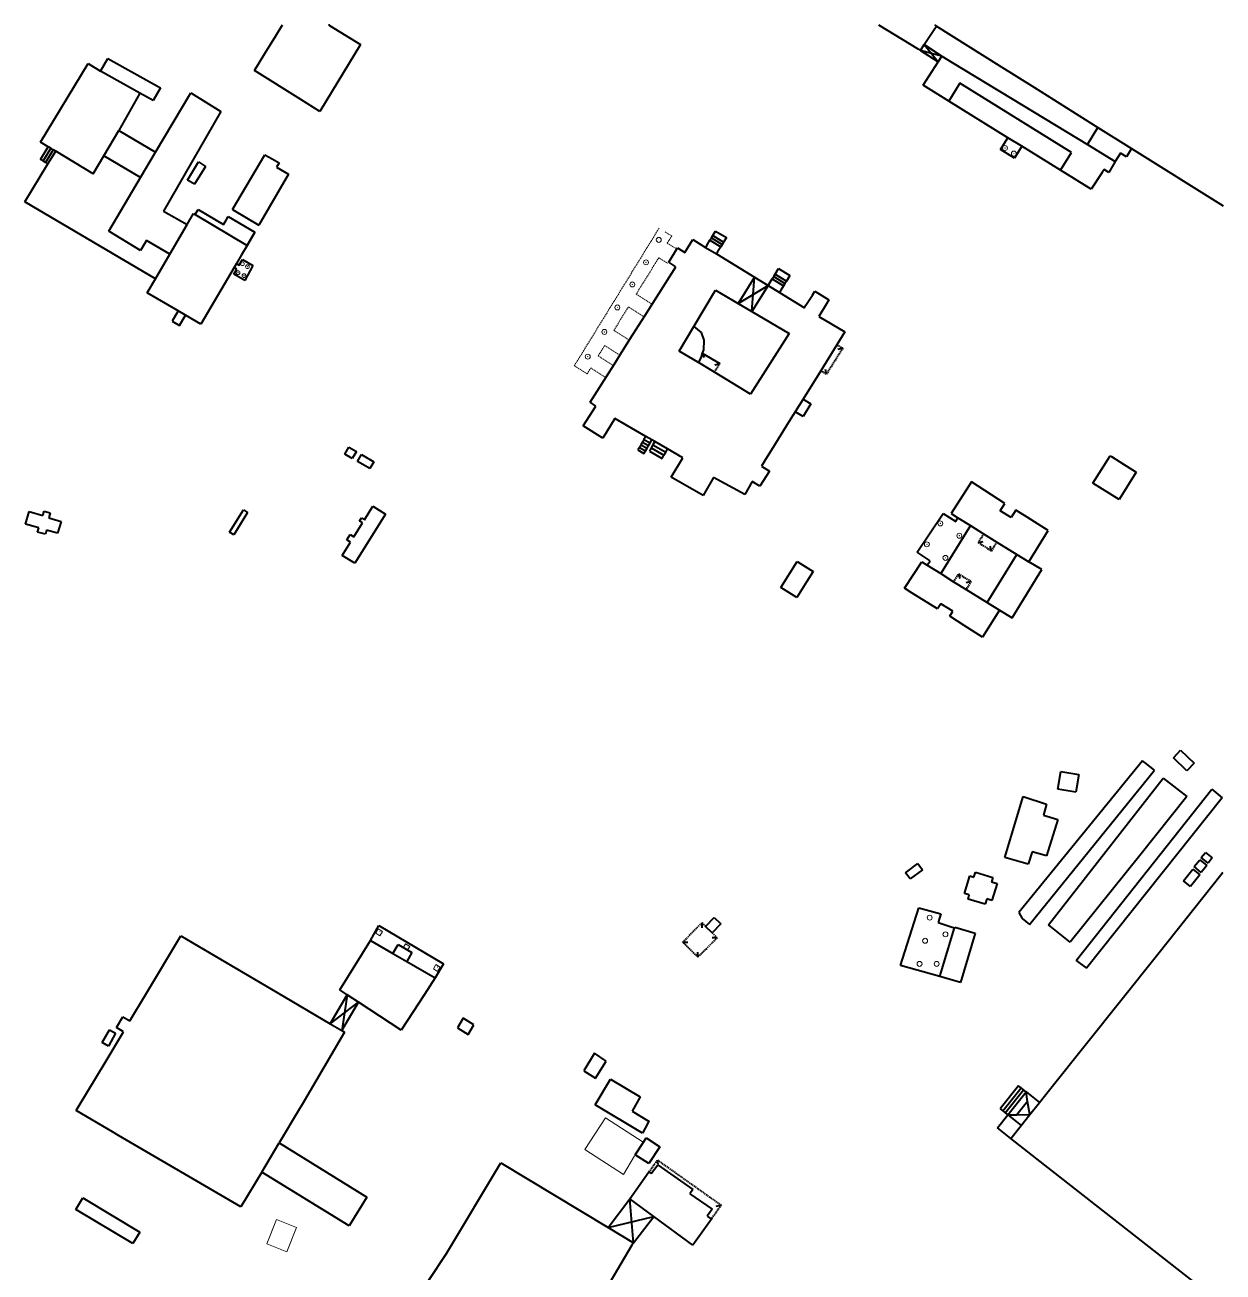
# Model space of a CAD drawing. Extents: x 1000 to 4000, y -4000 to -1000.
# Drawn here: x 2516 to 3000, y -1504 to -1000 of the extents above; entities that cross this region are included whole.
import ezdxf

# ---------------------------------------------------------------- set-up
doc = ezdxf.new("R2010")
doc.units = 0
doc.header["$MEASUREMENT"] = 0
doc.linetypes.add('DASHED', pattern=[0.75, 0.5, -0.25])
for name, color, linetype in [('13', 7, 'CONTINUOUS'), ('7', 7, 'CONTINUOUS'), ('DOR_DOROZHKA', 40, 'CONTINUOUS')]:
    doc.layers.add(name, color=color, linetype=linetype)

msp = doc.modelspace()

# ---------------------------------------------------------------- linework, layer by layer
at = {"layer": '13', "color": 253, "linetype": 'Continuous', "lineweight": 40}
for p, q in [((2617.05, -1004.34), (2619.71, -1000)), ((2638.36, -1000), (2638.97, -1000)), ((2638.36, -1000), (2638.77, -1000.25)), ((2638.77, -1000.25), (2651.37, -1007.88)), ((2860.78, -1000), (2876.87, -1009.85)), ((2879.2, -1007.97), (2883.19, -1001.9)), ((2883.19, -1001.9), (2884.14, -1000.47)), ((2883.36, -1000), (2884.14, -1000.47)), ((2884.14, -1000.47), (2909.54, -1016.46)), ((2612.61, -1011.6), (2617.05, -1004.34)), ((2651.37, -1007.88), (2634.89, -1035.03)), ((2877.65, -1010.33), (2879.2, -1007.97)), ((2879.2, -1007.97), (2882.08, -1011.53)), ((2879.2, -1007.97), (2886.34, -1012.68)), ((2546.17, -1018.64), (2549.2, -1013.56)), ((2549.2, -1013.56), (2570.47, -1025.38)), ((2608.41, -1018.48), (2612.61, -1011.6)), ((2876.87, -1009.85), (2877.65, -1010.33)), ((2882.08, -1011.53), (2877.65, -1010.33)), ((2877.65, -1010.33), (2884.87, -1014.97)), ((2882.08, -1011.53), (2884.87, -1014.97)), ((2886.34, -1012.68), (2882.08, -1011.53)), ((2884.87, -1014.97), (2886.34, -1012.68)), ((2886.34, -1012.68), (2890.49, -1015.19)), ((2521.97, -1047.38), (2541.16, -1015.66)), ((2541.16, -1015.66), (2546.17, -1018.64)), ((2562.07, -1027.53), (2546.17, -1018.64)), ((2627.2, -1030.22), (2608.41, -1018.48)), ((2878.81, -1024.39), (2884.87, -1014.97)), ((2890.49, -1015.19), (2919.23, -1032.61)), ((2909.54, -1016.46), (2923.72, -1025.35)), ((2893.6, -1023.61), (2889.15, -1030.79)), ((2938.71, -1051.55), (2893.6, -1023.61)), ((2562.07, -1027.53), (2553.6, -1042.68)), ((2567.48, -1030.56), (2562.07, -1027.53)), ((2570.47, -1025.38), (2567.48, -1030.56)), ((2568.45, -1051.45), (2582.66, -1027.41)), ((2582.66, -1027.41), (2594.91, -1034.99)), ((2889.15, -1030.79), (2878.81, -1024.39)), ((2923.72, -1025.35), (2949.4, -1041.46)), ((2634.89, -1035.03), (2627.2, -1030.22)), ((2913.06, -1045.6), (2889.15, -1030.79)), ((2919.23, -1032.61), (2945.21, -1048.36)), ((2594.91, -1034.99), (2571.64, -1075.26)), ((2547.53, -1052.95), (2553.6, -1042.68)), ((2553.6, -1042.68), (2568.45, -1051.45)), ((2945.21, -1048.36), (2949.4, -1041.46)), ((2949.4, -1041.46), (2962.98, -1049.98)), ((2525.09, -1049.26), (2521.97, -1047.38)), ((2910.08, -1050.41), (2913.06, -1045.6)), ((2918.69, -1049.09), (2913.06, -1045.6)), ((2918.69, -1049.09), (2915.71, -1053.9)), ((2934.26, -1058.73), (2918.69, -1049.09)), ((2945.21, -1048.36), (2956.44, -1055.18)), ((2521.97, -1054.41), (2525.09, -1049.26)), ((2526.09, -1049.87), (2522.97, -1055.02)), ((2527.09, -1050.47), (2523.97, -1055.62)), ((2524.97, -1056.23), (2528.09, -1051.08)), ((2526.09, -1049.87), (2525.09, -1049.26)), ((2527.09, -1050.47), (2526.09, -1049.87)), ((2528.09, -1051.08), (2527.09, -1050.47)), ((2543.22, -1060.24), (2528.09, -1051.08)), ((2543.22, -1060.24), (2547.53, -1052.95)), ((2562.37, -1061.73), (2547.53, -1052.95)), ((2562.37, -1061.73), (2568.45, -1051.45)), ((2599.53, -1074.69), (2612.64, -1052.55)), ((2612.64, -1052.55), (2615.61, -1054.21)), ((2615.61, -1054.21), (2618.37, -1055.74)), ((2915.71, -1053.9), (2910.08, -1050.41)), ((2934.26, -1058.73), (2938.71, -1051.55)), ((2958.52, -1051.82), (2956.44, -1055.18)), ((2960.92, -1053.3), (2958.52, -1051.82)), ((2962.98, -1049.98), (2960.92, -1053.3)), ((2962.98, -1049.98), (3000, -1073.2)), ((2515.66, -1071.61), (2524.97, -1056.23)), ((2522.97, -1055.02), (2521.97, -1054.41)), ((2523.97, -1055.62), (2522.97, -1055.02)), ((2524.97, -1056.23), (2523.97, -1055.62)), ((2581.41, -1062.72), (2585.88, -1055.38)), ((2588.64, -1057.19), (2584.22, -1064.43)), ((2585.88, -1055.38), (2588.64, -1057.19)), ((2618.37, -1055.74), (2617.37, -1057.54)), ((2617.37, -1057.54), (2622.2, -1060.33)), ((2946.73, -1066.45), (2934.26, -1058.73)), ((2951.96, -1058.48), (2951.15, -1059.71)), ((2953.82, -1059.65), (2951.96, -1058.48)), ((2956.44, -1055.18), (2953.82, -1059.65)), ((2549.57, -1083.39), (2562.37, -1061.73)), ((2584.22, -1064.43), (2581.41, -1062.72)), ((2622.2, -1060.33), (2610.18, -1081)), ((2951.15, -1059.71), (2946.73, -1066.45)), ((2518.56, -1073.33), (2515.66, -1071.61)), ((2568.4, -1102.71), (2518.56, -1073.33)), ((2571.64, -1075.26), (2581.18, -1080.78)), ((2581.18, -1080.78), (2583.8, -1076.29)), ((2583.8, -1076.29), (2584.41, -1076.66)), ((2584.41, -1076.66), (2585.62, -1074.62)), ((2584.41, -1076.66), (2605.43, -1089.27)), ((2585.62, -1074.62), (2595.95, -1080.74)), ((2595.95, -1080.74), (2596.96, -1079.03)), ((2596.96, -1079.03), (2597.86, -1077.51)), ((2597.86, -1077.51), (2608.55, -1083.84)), ((2599.53, -1074.69), (2610.18, -1081)), ((2562.42, -1091.22), (2549.57, -1083.39)), ((2574.23, -1092.71), (2581.18, -1080.78)), ((2608.55, -1083.84), (2605.43, -1089.27)), ((2605.43, -1089.27), (2608.55, -1083.84)), ((2793.74, -1085.19), (2794.86, -1083.35)), ((2794.86, -1083.35), (2799.26, -1085.91)), ((2564.73, -1087.22), (2562.42, -1091.22)), ((2574.23, -1092.71), (2564.73, -1087.22)), ((2605.43, -1089.27), (2603.22, -1093.04)), ((2782.41, -1092), (2785.68, -1086.82)), ((2785.68, -1086.82), (2790.82, -1089.96)), ((2790.82, -1089.96), (2791.31, -1089.17)), ((2791.31, -1089.17), (2792.58, -1087.08)), ((2792.58, -1087.08), (2793.16, -1086.14)), ((2792.58, -1087.08), (2796.92, -1089.73)), ((2793.16, -1086.14), (2793.74, -1085.19)), ((2793.16, -1086.14), (2797.5, -1088.79)), ((2793.74, -1085.19), (2798.08, -1087.84)), ((2797.5, -1088.79), (2796.92, -1089.73)), ((2798.08, -1087.84), (2797.5, -1088.79)), ((2799.26, -1085.91), (2798.08, -1087.84)), ((2568.4, -1102.71), (2574.23, -1092.71)), ((2603.22, -1093.04), (2601.18, -1096.5)), ((2775.93, -1096.01), (2779.5, -1090.21)), ((2779.5, -1090.21), (2782.41, -1092)), ((2790.82, -1089.96), (2795.16, -1092.61)), ((2795.66, -1091.79), (2795.16, -1092.61)), ((2795.16, -1092.61), (2810.53, -1102.02)), ((2796.92, -1089.73), (2795.66, -1091.79)), ((2600.24, -1098.1), (2586.75, -1121.01)), ((2600.12, -1100.77), (2601.32, -1098.73)), ((2601.18, -1096.5), (2600.24, -1098.1)), ((2601.32, -1098.73), (2600.24, -1098.1)), ((2601.18, -1096.5), (2602.25, -1097.14)), ((2602.25, -1097.14), (2603.57, -1094.9)), ((2603.57, -1094.9), (2607.73, -1097.34)), ((2607.73, -1097.34), (2604.48, -1103.33)), ((2769.47, -1112.49), (2778.75, -1097.8)), ((2778.75, -1097.8), (2775.93, -1096.01)), ((2818.93, -1100.81), (2820.3, -1098.56)), ((2820.3, -1098.56), (2824.84, -1101.36)), ((2565.09, -1108.4), (2568.4, -1102.71)), ((2604.48, -1103.33), (2600.12, -1100.77)), ((2810.53, -1102.02), (2804.02, -1112.67)), ((2809.44, -1115.89), (2810.53, -1102.02)), ((2810.53, -1102.02), (2816.1, -1105.42)), ((2816.1, -1105.42), (2817.77, -1102.69)), ((2817.77, -1102.69), (2818.35, -1101.75)), ((2817.77, -1102.69), (2822.32, -1105.48)), ((2818.35, -1101.75), (2818.93, -1100.81)), ((2818.35, -1101.75), (2822.9, -1104.53)), ((2818.93, -1100.81), (2823.48, -1103.59)), ((2822.9, -1104.53), (2822.32, -1105.48)), ((2823.48, -1103.59), (2822.9, -1104.53)), ((2824.84, -1101.36), (2823.48, -1103.59)), ((2577.55, -1115.66), (2565.09, -1108.4)), ((2786.09, -1121.95), (2794.85, -1107.22)), ((2794.85, -1107.22), (2804.02, -1112.67)), ((2804.02, -1112.67), (2816.1, -1105.42)), ((2816.1, -1105.42), (2809.44, -1115.89)), ((2816.1, -1105.42), (2820.65, -1108.2)), ((2821.24, -1107.24), (2820.65, -1108.2)), ((2820.65, -1108.2), (2830.74, -1114.37)), ((2822.32, -1105.48), (2821.24, -1107.24)), ((2831.38, -1113.37), (2834, -1109.28)), ((2834, -1109.28), (2835.01, -1107.63)), ((2835.01, -1107.63), (2840.69, -1111.13)), ((2766.25, -1117.6), (2769.47, -1112.49)), ((2804.02, -1112.67), (2809.44, -1115.89)), ((2830.74, -1114.37), (2831.38, -1113.37)), ((2839.7, -1112.74), (2836.66, -1117.88)), ((2840.69, -1111.13), (2839.7, -1112.74)), ((2577.55, -1115.66), (2575.16, -1119.77)), ((2575.16, -1119.77), (2578.2, -1121.54)), ((2580.59, -1117.43), (2577.55, -1115.66)), ((2578.2, -1121.54), (2580.59, -1117.43)), ((2586.75, -1121.01), (2580.59, -1117.43)), ((2760.25, -1127.1), (2766.25, -1117.6)), ((2809.44, -1115.89), (2824.55, -1124.86)), ((2836.66, -1117.88), (2847.14, -1124.16)), ((2780.19, -1131.89), (2786.09, -1121.95)), ((2786.09, -1121.95), (2789, -1124.46)), ((2789, -1124.46), (2790.05, -1127.44)), ((2847.14, -1124.16), (2843.92, -1129.35)), ((2756.42, -1133.16), (2760.25, -1127.1)), ((2790.05, -1127.44), (2789.91, -1131.4)), ((2824.55, -1124.86), (2809.01, -1149.32)), ((2843.92, -1129.35), (2837.38, -1139.86)), ((2753.8, -1137.31), (2756.42, -1133.16)), ((2787.9, -1136.56), (2780.19, -1131.89)), ((2789.01, -1134.21), (2787.9, -1136.56)), ((2789.49, -1132.72), (2789.01, -1134.21)), ((2789.91, -1131.4), (2789.49, -1132.72)), ((2789.49, -1132.72), (2796.52, -1136.97)), ((2790.41, -1134.49), (2789.49, -1132.72)), ((2846.24, -1130.79), (2844.29, -1131.24)), ((2750.75, -1142.15), (2753.8, -1137.31)), ((2794.39, -1140.48), (2787.9, -1136.56)), ((2794.58, -1137.45), (2796.52, -1136.97)), ((2837.38, -1139.86), (2830.26, -1151.32)), ((2839.7, -1141.3), (2839.25, -1139.35)), ((2744.15, -1152.6), (2750.75, -1142.15)), ((2809.01, -1149.32), (2794.39, -1140.48)), ((2741.34, -1162.19), (2746.49, -1154.13)), ((2746.49, -1154.13), (2744.15, -1152.6)), ((2830.26, -1151.32), (2827.07, -1156.44)), ((2833.38, -1153.26), (2830.2, -1158.39)), ((2830.26, -1151.32), (2833.38, -1153.26)), ((2754.09, -1159.17), (2749.24, -1167.13)), ((2766.62, -1166.42), (2754.09, -1159.17)), ((2827.07, -1156.44), (2824.52, -1160.55)), ((2830.2, -1158.39), (2827.07, -1156.44)), ((2749.24, -1167.13), (2741.34, -1162.19)), ((2824.52, -1160.55), (2817.97, -1171.08)), ((2764.68, -1169.79), (2764.06, -1170.85)), ((2765.29, -1168.73), (2764.68, -1169.79)), ((2764.68, -1169.79), (2767.14, -1171.21)), ((2765.9, -1167.67), (2765.29, -1168.73)), ((2765.29, -1168.73), (2767.75, -1170.15)), ((2766.62, -1166.42), (2765.9, -1167.67)), ((2765.9, -1167.67), (2768.36, -1169.09)), ((2769.09, -1167.84), (2766.62, -1166.42)), ((2767.14, -1171.21), (2767.75, -1170.15)), ((2767.75, -1170.15), (2768.36, -1169.09)), ((2768.36, -1169.09), (2769.09, -1167.84)), ((2769.54, -1169.8), (2768.81, -1171.07)), ((2770.28, -1168.53), (2769.09, -1167.84)), ((2770.28, -1168.53), (2769.54, -1169.8)), ((2769.54, -1169.8), (2774.68, -1172.77)), ((2775.41, -1171.5), (2770.28, -1168.53)), ((2644.97, -1173.59), (2646.63, -1170.77)), ((2647.99, -1175.38), (2644.97, -1173.59)), ((2646.63, -1170.77), (2649.65, -1172.56)), ((2649.65, -1172.56), (2647.99, -1175.38)), ((2650.04, -1176.52), (2651.67, -1173.75)), ((2651.67, -1173.75), (2656.65, -1176.7)), ((2764.06, -1170.85), (2763.45, -1171.91)), ((2763.45, -1171.91), (2765.91, -1173.33)), ((2764.06, -1170.85), (2766.53, -1172.27)), ((2765.91, -1173.33), (2766.53, -1172.27)), ((2766.53, -1172.27), (2767.14, -1171.21)), ((2768.81, -1171.07), (2768.08, -1172.34)), ((2768.08, -1172.34), (2773.21, -1175.31)), ((2768.81, -1171.07), (2773.95, -1174.04)), ((2773.21, -1175.31), (2773.95, -1174.04)), ((2773.95, -1174.04), (2774.68, -1172.77)), ((2774.68, -1172.77), (2775.41, -1171.5)), ((2781.55, -1175.05), (2775.41, -1171.5)), ((2776.87, -1182.9), (2781.55, -1175.05)), ((2817.97, -1171.08), (2815.04, -1175.79)), ((2947.4, -1185.3), (2954.4, -1174.25)), ((2954.4, -1174.25), (2954.93, -1174.59)), ((2954.93, -1174.59), (2958.3, -1176.72)), ((2655.02, -1179.46), (2650.04, -1176.52)), ((2656.65, -1176.7), (2655.02, -1179.46)), ((2815.04, -1175.79), (2813.35, -1178.51)), ((2813.35, -1178.51), (2816.61, -1180.45)), ((2958.3, -1176.72), (2964.94, -1180.94)), ((2789.81, -1190.35), (2776.87, -1182.9)), ((2793.98, -1183.01), (2789.81, -1190.35)), ((2806.7, -1189.88), (2793.98, -1183.01)), ((2809.64, -1184.73), (2806.7, -1189.88)), ((2812.75, -1186.59), (2809.64, -1184.73)), ((2816.61, -1180.45), (2812.75, -1186.59)), ((2898.29, -1184.8), (2890.11, -1197.65)), ((2911.8, -1193.6), (2898.29, -1184.8)), ((2957.94, -1191.98), (2947.4, -1185.3)), ((2964.94, -1180.94), (2957.94, -1191.98)), ((2652.9, -1200.17), (2656.31, -1194.67)), ((2656.31, -1194.67), (2661.43, -1197.85)), ((2909.95, -1196.48), (2911.8, -1193.6)), ((2515.94, -1201.9), (2517.42, -1196.86)), ((2517.42, -1196.86), (2522.88, -1198.46)), ((2522.88, -1198.46), (2523.42, -1196.62)), ((2523.42, -1196.62), (2525.87, -1197.34)), ((2525.87, -1197.34), (2525.28, -1199.35)), ((2525.28, -1199.35), (2530.26, -1200.81)), ((2598.33, -1205.19), (2603.94, -1196.19)), ((2605.66, -1197.26), (2600.06, -1206.27)), ((2603.94, -1196.19), (2605.66, -1197.26)), ((2661.43, -1197.85), (2649.07, -1217.76)), ((2650.87, -1200.68), (2651.67, -1199.4)), ((2651.67, -1199.4), (2652.9, -1200.17)), ((2876.37, -1213.29), (2886.86, -1197.64)), ((2886.86, -1197.64), (2891.93, -1200.83)), ((2890.11, -1197.65), (2892.85, -1199.36)), ((2891.93, -1200.83), (2892.85, -1199.36)), ((2892.85, -1199.36), (2897.89, -1202.49)), ((2914.28, -1199.23), (2909.95, -1196.48)), ((2916.19, -1196.21), (2914.28, -1199.23)), ((2920.75, -1199.07), (2916.19, -1196.21)), ((2923.76, -1200.95), (2920.75, -1199.07)), ((2521.23, -1203.45), (2515.94, -1201.9)), ((2520.75, -1205.11), (2521.23, -1203.45)), ((2523.91, -1206.03), (2520.75, -1205.11)), ((2524.41, -1204.3), (2523.91, -1206.03)), ((2528.86, -1205.61), (2524.41, -1204.3)), ((2530.26, -1200.81), (2528.86, -1205.61)), ((2600.06, -1206.27), (2598.33, -1205.19)), ((2648.63, -1207.05), (2652.11, -1201.45)), ((2652.11, -1201.45), (2650.87, -1200.68)), ((2897.89, -1202.49), (2885.85, -1221.93)), ((2897.89, -1202.49), (2903.22, -1205.82)), ((2921.47, -1217.19), (2929.31, -1204.43)), ((2929.31, -1204.43), (2923.76, -1200.95)), ((2643.95, -1214.59), (2647.3, -1209.19)), ((2645.83, -1208.27), (2647.15, -1206.14)), ((2647.3, -1209.19), (2645.83, -1208.27)), ((2647.15, -1206.14), (2648.63, -1207.05)), ((2901.01, -1209.38), (2902.96, -1208.92)), ((2903.22, -1205.82), (2908.57, -1209.15)), ((2908.57, -1209.15), (2916.62, -1214.16)), ((2649.07, -1217.76), (2643.95, -1214.59)), ((2881.56, -1216.77), (2876.37, -1213.29)), ((2904.6, -1233.55), (2916.62, -1214.16)), ((2906.35, -1212.71), (2905.9, -1210.76)), ((2916.62, -1214.16), (2921.47, -1217.19)), ((2821.21, -1227.58), (2827.8, -1216.99)), ((2827.8, -1216.99), (2834.28, -1221.02)), ((2871.24, -1227.86), (2878.18, -1217.17)), ((2878.18, -1217.17), (2880.4, -1218.55)), ((2880.4, -1218.55), (2881.56, -1216.77)), ((2880.4, -1218.55), (2885.85, -1221.93)), ((2914.78, -1239.84), (2926.8, -1220.28)), ((2926.8, -1220.28), (2921.47, -1217.19)), ((2831.74, -1225.09), (2829.75, -1228.29)), ((2834.28, -1221.02), (2831.74, -1225.09)), ((2885.85, -1221.93), (2891.1, -1225.19)), ((2891.1, -1225.19), (2896.18, -1228.33)), ((2893.08, -1221.99), (2893.54, -1223.94)), ((2898.16, -1225.14), (2896.21, -1225.6)), ((2827.68, -1231.61), (2821.21, -1227.58)), ((2829.75, -1228.29), (2827.68, -1231.61)), ((2874.29, -1229.77), (2871.24, -1227.86)), ((2884.56, -1236.23), (2874.29, -1229.77)), ((2896.18, -1228.33), (2904.6, -1233.55)), ((2885.95, -1234.15), (2884.56, -1236.23)), ((2890.82, -1237.13), (2885.95, -1234.15)), ((2904.6, -1233.55), (2909.63, -1236.67)), ((2889.51, -1239.16), (2890.82, -1237.13)), ((2895.41, -1242.93), (2889.51, -1239.16)), ((2909.63, -1236.67), (2902.74, -1247.62)), ((2909.63, -1236.67), (2914.78, -1239.84)), ((2902.74, -1247.62), (2895.41, -1242.93)), ((2979.91, -1296.39), (2981.61, -1294.62)), ((2981.61, -1294.62), (2982.84, -1293.34)), ((2982.84, -1293.34), (2988.31, -1298.6)), ((2967.5, -1297.7), (2917.5, -1359.04)), ((2968.45, -1298.45), (2967.5, -1297.7)), ((2972.26, -1301.44), (2968.45, -1298.45)), ((2985.37, -1301.65), (2979.91, -1296.39)), ((2988.31, -1298.6), (2985.37, -1301.65)), ((2921.79, -1363.82), (2972.26, -1301.44)), ((2929.47, -1363.95), (2975.78, -1304.64)), ((2933.17, -1309.04), (2934.39, -1301.9)), ((2934.39, -1301.9), (2941.67, -1303.14)), ((2941.67, -1303.14), (2940.45, -1310.29)), ((2975.78, -1304.64), (2985.32, -1312.09)), ((2940.45, -1310.29), (2933.17, -1309.04)), ((2940.64, -1378.34), (2995.41, -1309.09)), ((2995.41, -1309.09), (2999.65, -1312.67)), ((2911.85, -1336.73), (2919.15, -1312.11)), ((2919.15, -1312.11), (2928.61, -1315.11)), ((2928.61, -1315.11), (2927.39, -1319.68)), ((2999.65, -1312.67), (2944.82, -1381.56)), ((2985.32, -1312.09), (2966.41, -1335.98)), ((2927.39, -1319.68), (2933.22, -1321.35)), ((2933.22, -1321.35), (2928.66, -1336.08)), ((2922.88, -1334.41), (2921.25, -1339.51)), ((2928.66, -1336.08), (2922.88, -1334.41)), ((2966.41, -1335.98), (2938.21, -1371.04)), ((2991.2, -1336.75), (2992.92, -1334.66)), ((2992.92, -1334.66), (2995.64, -1336.89)), ((2871.64, -1342.93), (2876.6, -1339.21)), ((2878.45, -1341.68), (2873.5, -1345.4)), ((2876.6, -1339.21), (2878.45, -1341.68)), ((2921.25, -1339.51), (2911.85, -1336.73)), ((2984.03, -1346.23), (2987.75, -1341.46)), ((2987.75, -1341.46), (2990.62, -1343.7)), ((2988.31, -1340.41), (2990.63, -1337.64)), ((2991.14, -1342.78), (2988.31, -1340.41)), ((2990.63, -1337.64), (2993.46, -1340.01)), ((2993.46, -1340.01), (2991.14, -1342.78)), ((2993.92, -1338.98), (2991.2, -1336.75)), ((2995.64, -1336.89), (2993.92, -1338.98)), ((2873.5, -1345.4), (2871.64, -1342.93)), ((2895.51, -1351.28), (2897.61, -1344.19)), ((2897.61, -1344.19), (2899.26, -1344.68)), ((2899.26, -1344.68), (2899.86, -1342.66)), ((2899.86, -1342.66), (2907, -1344.78)), ((2907, -1344.78), (2906.45, -1346.63)), ((2906.45, -1346.63), (2908.68, -1347.24)), ((2973.62, -1375.82), (2999.7, -1343.12)), ((2986.91, -1348.47), (2984.03, -1346.23)), ((2990.62, -1343.7), (2986.91, -1348.47)), ((2999.7, -1343.12), (3000, -1342.75)), ((2897.43, -1351.85), (2895.51, -1351.28)), ((2896.92, -1353.59), (2897.43, -1351.85)), ((2908.68, -1347.24), (2906.59, -1354.11)), ((2903.89, -1355.66), (2896.92, -1353.59)), ((2904.53, -1353.52), (2903.89, -1355.66)), ((2906.59, -1354.11), (2904.53, -1353.52)), ((2790.84, -1364.61), (2794.33, -1361.05)), ((2794.33, -1361.05), (2796.94, -1363.62)), ((2869.64, -1380.43), (2877.02, -1357.04)), ((2877.02, -1357.04), (2885.9, -1359.56)), ((2885.9, -1359.56), (2884.77, -1362.99)), ((2917.5, -1359.04), (2918.76, -1361.47)), ((2918.76, -1361.47), (2921.79, -1363.82)), ((2655.35, -1370.28), (2658.78, -1364.21)), ((2658.78, -1364.21), (2684.85, -1379.8)), ((2789.34, -1363.13), (2789.36, -1365.13)), ((2793.42, -1367.2), (2790.84, -1364.61)), ((2796.94, -1363.62), (2793.42, -1367.2)), ((2884.77, -1362.99), (2890.45, -1364.88)), ((2885.54, -1384.87), (2891.46, -1365.16)), ((2890.45, -1364.88), (2891.46, -1365.16)), ((2891.46, -1365.16), (2891.55, -1364.87)), ((2891.55, -1364.87), (2899.81, -1367.34)), ((2938.21, -1371.04), (2929.47, -1363.95)), ((2564.36, -1392.36), (2578.72, -1368.38)), ((2578.72, -1368.38), (2617.62, -1391.32)), ((2642.94, -1390.26), (2655.35, -1370.28)), ((2655.35, -1370.28), (2664.42, -1375.53)), ((2664.42, -1375.53), (2666.49, -1371.94)), ((2666.49, -1371.94), (2672.12, -1375.2)), ((2781.61, -1371), (2783.61, -1370.98)), ((2795.46, -1369.21), (2793.46, -1369.22)), ((2899.81, -1367.34), (2893.8, -1387.35)), ((2664.42, -1375.53), (2670.05, -1378.78)), ((2672.12, -1375.2), (2670.05, -1378.78)), ((2787.76, -1377.05), (2787.74, -1375.05)), ((2929.83, -1430.75), (2973.62, -1375.82)), ((2670.05, -1378.78), (2681.52, -1385.41)), ((2684.85, -1379.8), (2681.52, -1385.41)), ((2885.54, -1384.87), (2869.64, -1380.43)), ((2940.64, -1378.34), (2944.82, -1381.56)), ((2681.52, -1385.41), (2677.16, -1392.11)), ((2893.8, -1387.35), (2885.54, -1384.87)), ((2617.62, -1391.32), (2639.07, -1403.97)), ((2645.98, -1392.25), (2642.94, -1390.26)), ((2677.16, -1392.11), (2667.76, -1406.54)), ((2558.07, -1402.87), (2564.36, -1392.36)), ((2639.07, -1403.97), (2645.98, -1392.25)), ((2643.72, -1406.71), (2650.49, -1395.22)), ((2645.98, -1392.25), (2644.84, -1399.55)), ((2644.84, -1399.55), (2650.49, -1395.22)), ((2650.49, -1395.22), (2645.98, -1392.25)), ((2667.76, -1406.54), (2650.49, -1395.22)), ((2552.61, -1405.5), (2555.21, -1401.16)), ((2555.21, -1401.16), (2558.07, -1402.87)), ((2639.07, -1403.97), (2644.84, -1399.55)), ((2644.84, -1399.55), (2643.72, -1406.71)), ((2692.86, -1401.74), (2690.47, -1405.64)), ((2697.17, -1404.38), (2692.86, -1401.74)), ((2546.86, -1411.59), (2549.77, -1406.42)), ((2548.02, -1419.66), (2555.47, -1407.21)), ((2549.77, -1406.42), (2552.27, -1407.83)), ((2555.47, -1407.21), (2552.61, -1405.5)), ((2644.78, -1407.33), (2636.44, -1421.64)), ((2639.07, -1403.97), (2643.72, -1406.71)), ((2643.72, -1406.71), (2644.78, -1407.33)), ((2690.47, -1405.64), (2694.78, -1408.29)), ((2694.78, -1408.29), (2697.17, -1404.38)), ((2549.37, -1413), (2546.86, -1411.59)), ((2552.27, -1407.83), (2549.37, -1413)), ((2745.9, -1415.95), (2741.62, -1423.02)), ((2750.68, -1419.19), (2745.9, -1415.95)), ((2537.63, -1437.03), (2548.02, -1419.66)), ((2636.44, -1421.64), (2627.68, -1436.66)), ((2746.36, -1426.03), (2750.68, -1419.19)), ((2741.62, -1423.02), (2746.36, -1426.03)), ((2746.19, -1436.84), (2752.35, -1426.38)), ((2752.35, -1426.38), (2764.38, -1433.57)), ((2917.36, -1429.13), (2909.94, -1438.43)), ((2910.95, -1439.24), (2918.37, -1429.94)), ((2911.97, -1440.06), (2919.39, -1430.75)), ((2912.99, -1440.87), (2920.41, -1431.56)), ((2918.37, -1429.94), (2917.36, -1429.13)), ((2919.39, -1430.75), (2918.37, -1429.94)), ((2920.41, -1431.56), (2919.39, -1430.75)), ((2921.01, -1435.38), (2920.41, -1431.56)), ((2920.41, -1431.56), (2925.78, -1435.82)), ((2925.78, -1435.82), (2929.83, -1430.75)), ((2536.39, -1439.1), (2537.63, -1437.03)), ((2627.68, -1436.66), (2626.69, -1438.37)), ((2765.34, -1448.29), (2746.19, -1436.84)), ((2764.38, -1433.57), (2761.11, -1439.33)), ((2921.01, -1435.38), (2916.7, -1440.82)), ((2921.84, -1440.76), (2921.01, -1435.38)), ((2921.84, -1440.76), (2925.78, -1435.82)), ((2551.1, -1447.7), (2536.39, -1439.1)), ((2626.69, -1438.37), (2618.47, -1452.12)), ((2761.11, -1439.33), (2767.94, -1443.52)), ((2908.79, -1446.12), (2912.99, -1440.87)), ((2909.94, -1438.43), (2910.95, -1439.24)), ((2910.95, -1439.24), (2911.97, -1440.06)), ((2911.97, -1440.06), (2912.99, -1440.87)), ((2912.99, -1440.87), (2916.7, -1440.82)), ((2912.99, -1440.87), (2918.35, -1445.14)), ((2916.7, -1440.82), (2921.84, -1440.76)), ((2918.35, -1445.14), (2921.84, -1440.76)), ((2767.53, -1444.26), (2765.34, -1448.29)), ((2767.94, -1443.52), (2767.53, -1444.26)), ((2914.16, -1450.39), (2908.79, -1446.12)), ((2914.16, -1450.39), (2918.35, -1445.14)), ((2553.54, -1449.13), (2551.1, -1447.7)), ((2602.98, -1478.04), (2553.54, -1449.13)), ((2611.38, -1463.99), (2618.47, -1452.12)), ((2618.47, -1452.12), (2653.92, -1474.18)), ((2762.38, -1456.97), (2765.92, -1451.51)), ((2765.92, -1451.51), (2766.82, -1450.14)), ((2766.82, -1450.14), (2772.29, -1453.77)), ((2923.01, -1457.34), (2914.16, -1450.39)), ((2767.86, -1460.47), (2762.38, -1456.97)), ((2772.29, -1453.77), (2767.86, -1460.47)), ((2990.57, -1510.33), (2923.01, -1457.34)), ((2686.13, -1496.87), (2708.1, -1460.21)), ((2708.1, -1460.21), (2751.37, -1486.36)), ((2768.8, -1464.58), (2771.44, -1461.07)), ((2771.61, -1460.79), (2771.33, -1459.13)), ((2771.44, -1461.07), (2771.68, -1461.24)), ((2771.68, -1461.24), (2785.59, -1471.02)), ((2611.38, -1463.99), (2602.98, -1478.04)), ((2646.76, -1485.68), (2611.38, -1463.99)), ((2760.19, -1474.78), (2767.91, -1463.93)), ((2767.91, -1463.93), (2768.8, -1464.58)), ((2785.59, -1471.02), (2784.48, -1472.78)), ((2784.48, -1472.78), (2793.49, -1478.92)), ((2536.23, -1479.13), (2539.02, -1474.46)), ((2539.02, -1474.46), (2562.16, -1488.28)), ((2653.92, -1474.18), (2646.76, -1485.68)), ((2751.37, -1486.36), (2760.19, -1474.78)), ((2769.92, -1481.97), (2760.19, -1474.78)), ((2761.63, -1492.55), (2760.19, -1474.78)), ((2795.1, -1477.76), (2797.07, -1477.42)), ((2559.23, -1492.86), (2536.23, -1479.13)), ((2751.37, -1486.36), (2769.92, -1481.97)), ((2761.63, -1492.55), (2769.92, -1481.97)), ((2785.59, -1493.53), (2769.92, -1481.97)), ((2793.49, -1478.92), (2791.41, -1481.75)), ((2791.41, -1481.75), (2793.17, -1483.01)), ((2751.37, -1486.36), (2761.63, -1492.55)), ((2793.17, -1483.01), (2785.59, -1493.53)), ((2562.16, -1488.28), (2559.23, -1492.86)), ((2761.63, -1492.55), (2761.02, -1493.58)), ((2678.98, -1507.75), (2686.13, -1496.87)), ((2761.02, -1493.58), (2740.82, -1527.6))]:
    msp.add_line(p, q, dxfattribs=at)
at = {"layer": '13', "color": 253, "linetype": 'DASHED', "lineweight": 40}
for p, q in [((2843.92, -1129.35), (2846.24, -1130.79)), ((2846.24, -1130.79), (2839.7, -1141.3)), ((2796.52, -1136.97), (2794.39, -1140.48)), ((2839.7, -1141.3), (2837.38, -1139.86)), ((2903.22, -1205.82), (2901.01, -1209.38)), ((2901.01, -1209.38), (2906.35, -1212.71)), ((2906.35, -1212.71), (2908.57, -1209.15)), ((2891.1, -1225.19), (2893.08, -1221.99)), ((2893.08, -1221.99), (2898.16, -1225.14)), ((2898.16, -1225.14), (2896.18, -1228.33)), ((2781.61, -1371), (2789.34, -1363.13)), ((2789.34, -1363.13), (2790.84, -1364.61)), ((2787.76, -1377.05), (2781.61, -1371)), ((2795.46, -1369.21), (2788.13, -1376.67)), ((2793.42, -1367.2), (2795.46, -1369.21)), ((2767.91, -1463.93), (2771.33, -1459.13)), ((2771.33, -1459.13), (2786.6, -1469.98)), ((2786.6, -1469.98), (2792.38, -1474.09)), ((2792.38, -1474.09), (2797.07, -1477.42)), ((2797.07, -1477.42), (2793.17, -1483.01))]:
    msp.add_line(p, q, dxfattribs=at)
at = {"layer": '7', "color": 253, "linetype": 'Continuous', "lineweight": 0}
for centre, radius in [((2911.86, -1049.79), 1), ((2911.86, -1049.79), 0.041), ((2915.43, -1052.04), 1), ((2915.43, -1052.04), 0.041), ((2771.89, -1086.93), 1), ((2771.89, -1086.93), 0.041), ((2766.74, -1096.04), 1), ((2766.74, -1096.04), 0.041), ((2761.19, -1104.95), 1), ((2761.19, -1104.95), 0.041), ((2755.15, -1114.27), 1), ((2755.15, -1114.27), 0.041), ((2749.9, -1124.17), 1), ((2749.9, -1124.17), 0.041), ((2743.17, -1134.17), 1), ((2743.17, -1134.17), 0.041), ((2885.72, -1201.61), 1), ((2885.72, -1201.61), 0.041), ((2880.28, -1210.06), 1), ((2880.28, -1210.06), 0.041), ((2893.39, -1206.6), 1), ((2893.39, -1206.6), 0.041), ((2887.77, -1215.57), 1), ((2887.77, -1215.57), 0.041), ((2881.42, -1361.09), 1), ((2887.77, -1367.82), 1), ((2879.55, -1370.43), 1), ((2877.31, -1379.78), 1), ((2884.22, -1379.78), 1)]:
    msp.add_circle(centre, radius, dxfattribs=at)
for centre, major_axis in [((2601.79, -1100.21), (0, 0.762)), ((2603.59, -1096.6), (0, 0.762)), ((2603.59, -1096.6), (0, 0.0313)), ((2605.58, -1097.79), (0, 0.762)), ((2605.58, -1097.79), (0, 0.0313)), ((2601.79, -1100.21), (0, 0.0313)), ((2604.21, -1101.39), (0, 0.762)), ((2604.21, -1101.39), (0, 0.0313))]:
    msp.add_ellipse(centre, major_axis=major_axis, ratio=0.983609, dxfattribs=at)
for centre in [(2659.14, -1366.61), (2670.19, -1372.6), (2682.47, -1381.05)]:
    msp.add_ellipse(centre, major_axis=(0.029, 0.029), ratio=1, start_param=1.807618, end_param=8.090803, dxfattribs=at)
at = {"layer": 'DOR_DOROZHKA', "linetype": 'DASHED', "lineweight": 0}
for p, q in [((2737.73, -1137.88), (2772.02, -1082.17)), ((2774.43, -1083.65), (2777.13, -1085.31)), ((2777.13, -1085.31), (2775.32, -1088.25)), ((2775.32, -1088.25), (2779.18, -1090.62)), ((2771.91, -1094.14), (2762.79, -1108.88)), ((2775.61, -1096.42), (2771.91, -1094.14)), ((2762.79, -1108.88), (2769.16, -1112.9)), ((2753.7, -1123.58), (2759.62, -1114.02)), ((2759.62, -1114.02), (2765.93, -1118.01)), ((2759.93, -1127.51), (2753.7, -1123.58)), ((2747.36, -1133.85), (2749.98, -1129.7)), ((2749.98, -1129.7), (2756.1, -1133.57)), ((2753.49, -1137.72), (2747.36, -1133.85)), ((2742.89, -1141.14), (2737.73, -1137.88)), ((2744.4, -1138.75), (2742.89, -1141.14)), ((2750.43, -1142.56), (2744.4, -1138.75))]:
    msp.add_line(p, q, dxfattribs=at)
at = {"layer": 'DOR_DOROZHKA', "linetype": 'Continuous', "lineweight": 0}
for p, q in [((2658.49, -1365.65), (2657.45, -1367.35)), ((2660.2, -1366.69), (2658.49, -1365.65)), ((2660.2, -1366.69), (2659.16, -1368.4)), ((2659.16, -1368.4), (2657.45, -1367.35)), ((2669.54, -1371.64), (2668.49, -1373.34)), ((2671.24, -1372.68), (2669.54, -1371.64)), ((2670.2, -1374.39), (2668.49, -1373.34)), ((2671.24, -1372.68), (2670.2, -1374.39)), ((2681.81, -1380.09), (2680.77, -1381.79)), ((2682.48, -1382.84), (2680.77, -1381.79)), ((2683.52, -1381.13), (2681.81, -1380.09)), ((2683.52, -1381.13), (2682.48, -1382.84)), ((2750.29, -1441.98), (2741.96, -1454.8)), ((2765.6, -1451.92), (2750.29, -1441.98)), ((2741.96, -1454.8), (2757.6, -1464.96)), ((2757.6, -1464.96), (2762.06, -1457.38)), ((2613.41, -1492.96), (2617.39, -1483.15)), ((2617.39, -1483.15), (2625.46, -1486.41)), ((2625.46, -1486.41), (2621.49, -1496.23)), ((2621.49, -1496.23), (2613.41, -1492.96))]:
    msp.add_line(p, q, dxfattribs=at)

doc.saveas('drawing.dxf')
